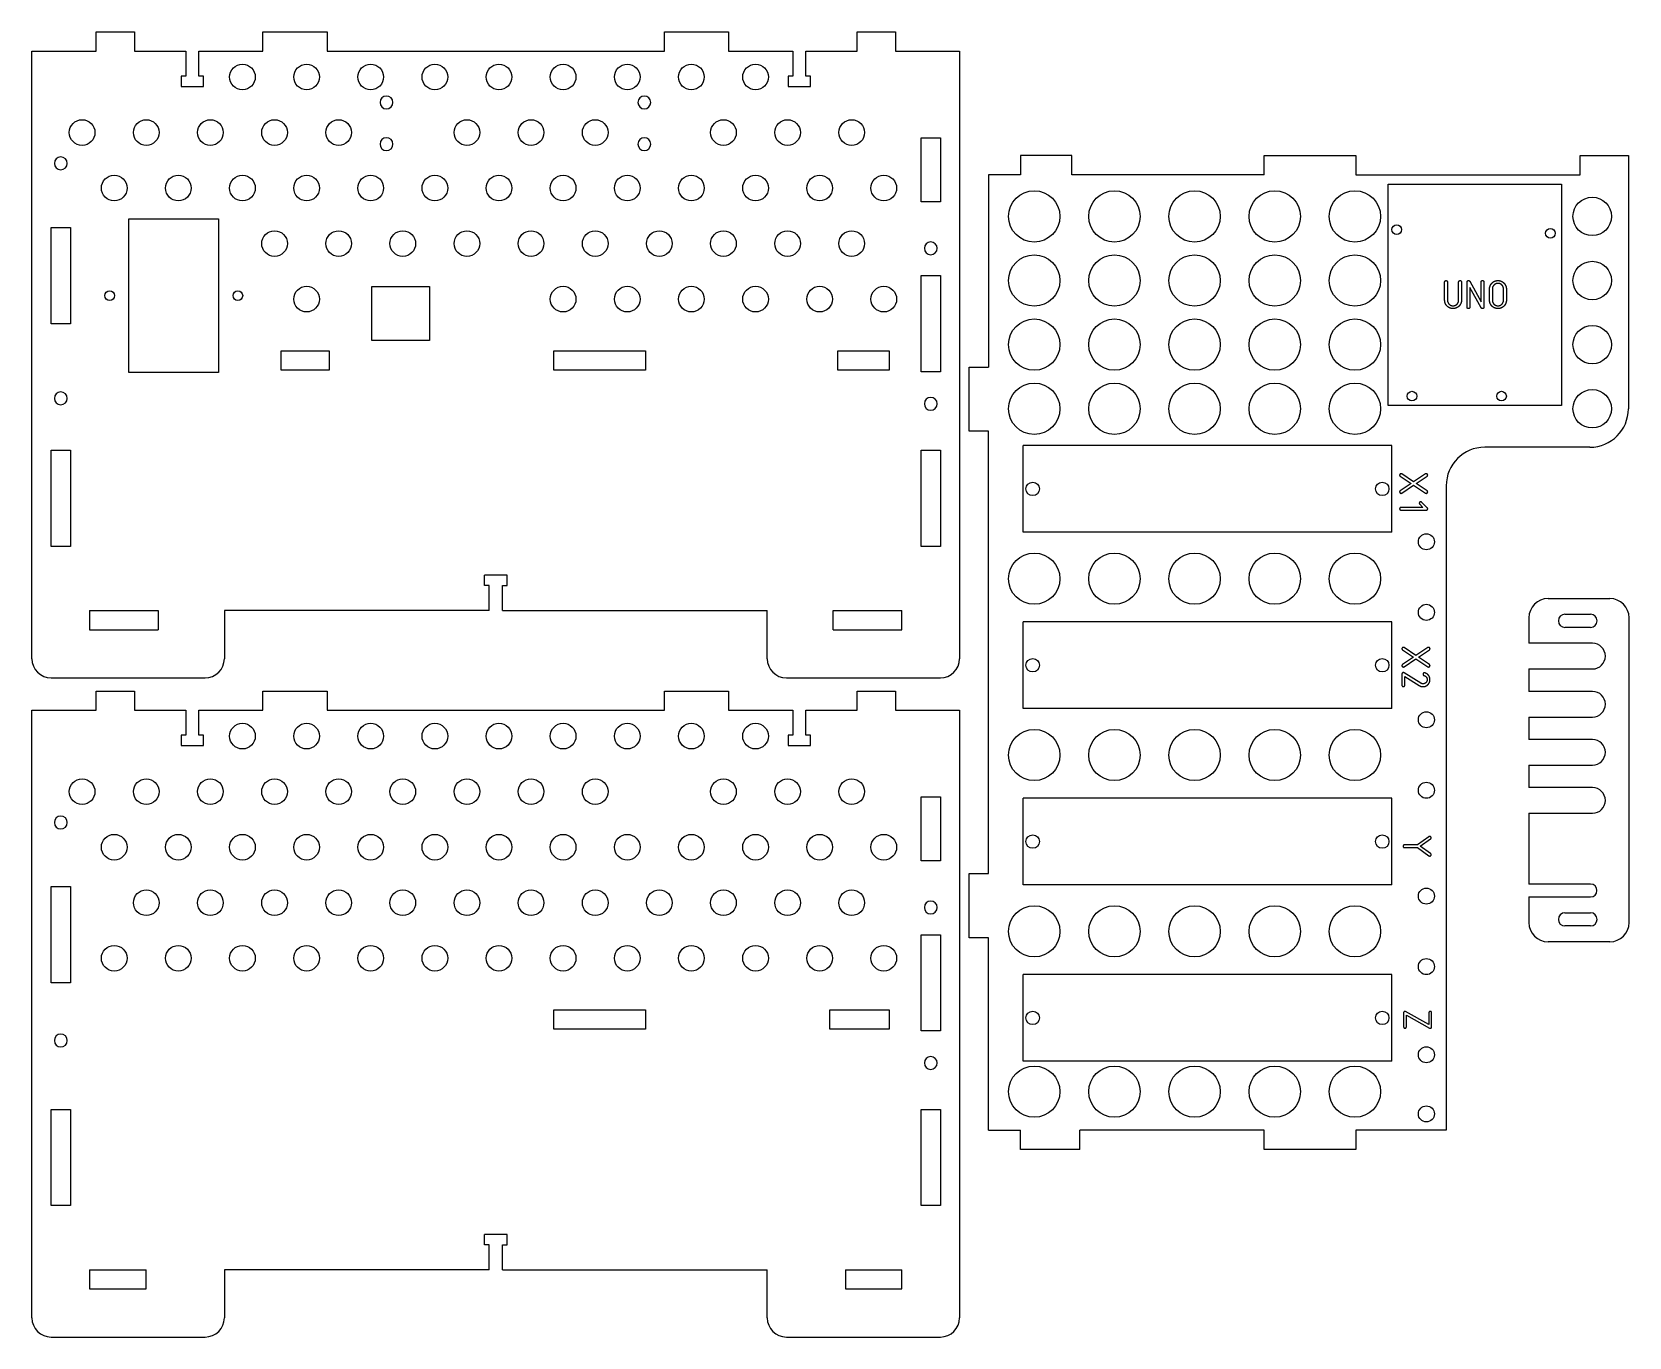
# Model space of a CAD drawing. Header units: millimetres. Extents: x -953 to -1, y -718 to 5.
# Drawn here: x -499 to -0.9, y -402.2 to 4.9 of the extents above; entities that cross this region are included whole.
import ezdxf

# ---------------------------------------------------------------- set-up
doc = ezdxf.new("R2010")
doc.units = ezdxf.units.MM
doc.layers.get('0').update_dxf_attribs({"color": 253, "lineweight": 70, "true_color": 0x8faf8f})

msp = doc.modelspace()

# ---------------------------------------------------------------- linework, layer by layer
at = {"color": 58, "lineweight": -3, "true_color": 0x484805}
for p, q in [((-479, 4.93), (-467, 4.93)), ((-479, -1.07), (-479, 4.93)), ((-467, 4.93), (-467, -1.07)), ((-426.95, 4.93), (-406.95, 4.93)), ((-426.95, -1.07), (-426.95, 4.93)), ((-406.95, 4.93), (-406.95, -1.07)), ((-301.75, 4.93), (-281.75, 4.93)), ((-301.75, -1.07), (-301.75, 4.93)), ((-281.75, 4.93), (-281.75, -1.07)), ((-241.7, 4.93), (-229.7, 4.93)), ((-241.7, -1.07), (-241.7, 4.93)), ((-229.7, 4.93), (-229.7, -1.07)), ((-499, -1.07), (-479, -1.07)), ((-499, -190.56), (-499, -1.07)), ((-467, -1.07), (-451.05, -1.07)), ((-451.05, -1.07), (-451.05, -8.87)), ((-446.95, -1.07), (-426.95, -1.07)), ((-446.95, -8.87), (-446.95, -1.07)), ((-406.95, -1.07), (-301.75, -1.07)), ((-281.75, -1.07), (-261.75, -1.07)), ((-261.75, -1.07), (-261.75, -8.87)), ((-257.65, -1.07), (-241.7, -1.07)), ((-257.65, -8.87), (-257.65, -1.07)), ((-229.7, -1.07), (-209.7, -1.07)), ((-209.7, -1.07), (-209.7, -190.56)), ((-452.5, -8.87), (-452.5, -12.07)), ((-451.05, -8.87), (-452.5, -8.87)), ((-445.5, -8.87), (-446.95, -8.87)), ((-445.5, -12.07), (-445.5, -8.87)), ((-263.2, -8.87), (-263.2, -12.07)), ((-261.75, -8.87), (-263.2, -8.87)), ((-256.2, -8.87), (-257.65, -8.87)), ((-256.2, -12.07), (-256.2, -8.87)), ((-452.5, -12.07), (-445.5, -12.07)), ((-263.2, -12.07), (-256.2, -12.07)), ((-221.7, -28.07), (-215.7, -28.07)), ((-221.7, -48.07), (-221.7, -28.07)), ((-215.7, -28.07), (-215.7, -48.07)), ((-174.7, -33.61), (-190.7, -33.61)), ((-190.7, -33.61), (-190.7, -39.61)), ((-174.7, -39.61), (-174.7, -33.61)), ((-114.7, -33.61), (-86.14, -33.61)), ((-114.7, -39.61), (-114.7, -33.61)), ((-86.14, -33.61), (-86.14, -39.61)), ((-16.14, -33.61), (-1.14, -33.61)), ((-16.14, -39.61), (-16.14, -33.61)), ((-1.14, -33.61), (-1.14, -112.61)), ((-190.7, -39.61), (-200.7, -39.61)), ((-200.7, -39.61), (-200.7, -99.61)), ((-114.7, -39.61), (-174.7, -39.61)), ((-86.14, -39.61), (-16.14, -39.61)), ((-76.04, -111.59), (-76.04, -42.59)), ((-76.04, -42.59), (-22.04, -42.59)), ((-22.04, -42.59), (-22.04, -111.59)), ((-215.7, -48.07), (-221.7, -48.07)), ((-468.78, -53.32), (-440.78, -53.32)), ((-468.78, -101.32), (-468.78, -53.32)), ((-440.78, -53.32), (-440.78, -101.32)), ((-493, -86.07), (-493, -56.07)), ((-493, -56.07), (-487, -56.07)), ((-487, -56.07), (-487, -86.07)), ((-393, -91.36), (-393, -74.44)), ((-393, -74.44), (-375.03, -74.44)), ((-375.03, -74.44), (-375.03, -91.36)), ((-221.7, -71.07), (-215.7, -71.07)), ((-221.7, -101.07), (-221.7, -71.07)), ((-215.7, -71.07), (-215.7, -101.07)), ((-58.44, -78.75), (-58.44, -73.06)), ((-57.57, -73.06), (-57.57, -78.75)), ((-54.07, -78.75), (-54.07, -73.06)), ((-53.19, -73.06), (-53.19, -78.75)), ((-51.44, -80.93), (-51.44, -73.06)), ((-50.62, -72.85), (-47.07, -79.25)), ((-47.07, -79.25), (-47.07, -73.06)), ((-46.19, -73.06), (-46.19, -80.93)), ((-50.57, -74.75), (-50.57, -80.93)), ((-47.02, -81.14), (-50.57, -74.75)), ((-44.44, -78.75), (-44.44, -75.25)), ((-43.57, -75.25), (-43.57, -78.75)), ((-40.07, -78.75), (-40.07, -75.25)), ((-39.19, -75.25), (-39.19, -78.75)), ((-487, -86.07), (-493, -86.07)), ((-421.26, -100.55), (-421.26, -94.55)), ((-421.26, -94.55), (-406.26, -94.55)), ((-406.26, -94.55), (-406.26, -100.55)), ((-375.03, -91.36), (-393, -91.36)), ((-336.26, -100.55), (-336.26, -94.55)), ((-336.26, -94.55), (-307.7, -94.55)), ((-307.7, -94.55), (-307.7, -100.55)), ((-247.7, -100.55), (-247.7, -94.55)), ((-247.7, -94.55), (-231.7, -94.55)), ((-231.7, -94.55), (-231.7, -100.55)), ((-206.7, -99.61), (-200.7, -99.61)), ((-206.7, -119.61), (-206.7, -99.61)), ((-440.78, -101.32), (-468.78, -101.32)), ((-406.26, -100.55), (-421.26, -100.55)), ((-307.7, -100.55), (-336.26, -100.55)), ((-231.7, -100.55), (-247.7, -100.55)), ((-215.7, -101.07), (-221.7, -101.07)), ((-22.04, -111.59), (-76.04, -111.59)), ((-200.7, -119.61), (-206.7, -119.61)), ((-200.7, -257.61), (-200.7, -119.61)), ((-189.9, -151.11), (-189.9, -124.11)), ((-74.9, -124.11), (-189.9, -124.11)), ((-74.9, -151.11), (-74.9, -124.11)), ((-493, -155.56), (-493, -125.56)), ((-493, -125.56), (-487, -125.56)), ((-487, -125.56), (-487, -155.56)), ((-221.7, -155.56), (-221.7, -125.56)), ((-221.7, -125.56), (-215.7, -125.56)), ((-215.7, -125.56), (-215.7, -155.56)), ((-13.14, -124.61), (-45.94, -124.61)), ((-72.29, -133.67), (-68.89, -135.93)), ((-68.11, -135.41), (-71.8, -132.94)), ((-64.41, -132.94), (-68.11, -135.41)), ((-67.32, -135.93), (-63.92, -133.67)), ((-68.89, -135.93), (-72.29, -138.19)), ((-71.8, -138.92), (-68.11, -136.46)), ((-68.11, -136.46), (-64.41, -138.92)), ((-63.92, -138.19), (-67.32, -135.93)), ((-57.94, -136.61), (-57.94, -337.61)), ((-65.23, -143.37), (-72.04, -143.37)), ((-72.04, -144.24), (-64.17, -144.24)), ((-66.23, -142.36), (-65.23, -143.37)), ((-63.86, -143.5), (-65.61, -141.75)), ((-74.9, -151.11), (-189.9, -151.11)), ((-487, -155.56), (-493, -155.56)), ((-215.7, -155.56), (-221.7, -155.56)), ((-357.85, -167.76), (-357.85, -164.56)), ((-350.85, -164.56), (-357.85, -164.56)), ((-356.4, -167.76), (-357.85, -167.76)), ((-356.4, -175.56), (-356.4, -167.76)), ((-352.3, -167.76), (-350.85, -167.76)), ((-352.3, -175.56), (-352.3, -167.76)), ((-350.85, -167.76), (-350.85, -164.56)), ((-26.18, -171.82), (-6.93, -171.82)), ((-481, -175.56), (-459.61, -175.56)), ((-481, -175.56), (-481, -181.56)), ((-459.61, -175.56), (-459.61, -181.56)), ((-439, -175.56), (-439, -190.56)), ((-356.4, -175.56), (-439, -175.56)), ((-352.3, -175.56), (-269.7, -175.56)), ((-269.7, -190.56), (-269.7, -175.56)), ((-249.09, -181.56), (-249.09, -175.56)), ((-249.09, -175.56), (-227.7, -175.56)), ((-227.7, -181.56), (-227.7, -175.56)), ((-189.9, -206.11), (-189.9, -179.11)), ((-74.9, -179.11), (-189.9, -179.11)), ((-74.9, -206.11), (-74.9, -179.11)), ((-32.18, -177.82), (-32.18, -185.77)), ((-20.93, -176.72), (-12.93, -176.72)), ((-0.93, -272.87), (-0.93, -177.82)), ((-481, -181.56), (-459.61, -181.56)), ((-249.09, -181.56), (-227.7, -181.56)), ((-12.93, -180.82), (-20.93, -180.82)), ((-71.57, -187.84), (-68.17, -190.1)), ((-67.38, -189.57), (-71.08, -187.11)), ((-63.69, -187.11), (-67.38, -189.57)), ((-66.6, -190.1), (-63.2, -187.84)), ((-12.33, -185.77), (-32.18, -185.77)), ((-68.17, -190.1), (-71.57, -192.36)), ((-71.08, -193.09), (-67.38, -190.62)), ((-67.38, -190.62), (-63.69, -193.09)), ((-63.2, -192.36), (-66.6, -190.1)), ((-32.18, -193.77), (-12.33, -193.77)), ((-32.18, -193.77), (-32.18, -200.77)), ((-493, -196.56), (-445, -196.56)), ((-263.7, -196.56), (-215.7, -196.56)), ((-71.76, -195.35), (-71.76, -198.85)), ((-65.9, -198.21), (-71.09, -194.97)), ((-70.88, -196.14), (-66.36, -198.95)), ((-70.88, -198.85), (-70.88, -196.14)), ((-479, -200.66), (-467, -200.66)), ((-479, -206.66), (-479, -200.66)), ((-467, -200.66), (-467, -206.66)), ((-426.95, -200.66), (-406.95, -200.66)), ((-426.95, -206.66), (-426.95, -200.66)), ((-406.95, -200.66), (-406.95, -206.66)), ((-301.75, -200.66), (-281.75, -200.66)), ((-301.75, -206.66), (-301.75, -200.66)), ((-281.75, -200.66), (-281.75, -206.66)), ((-241.7, -200.66), (-229.7, -200.66)), ((-241.7, -206.66), (-241.7, -200.66)), ((-229.7, -200.66), (-229.7, -206.66)), ((-12.33, -200.77), (-32.18, -200.77)), ((-499, -206.66), (-479, -206.66)), ((-499, -396.15), (-499, -206.66)), ((-467, -206.66), (-451.05, -206.66)), ((-451.05, -206.66), (-451.05, -214.46)), ((-446.95, -206.66), (-426.95, -206.66)), ((-446.95, -214.46), (-446.95, -206.66)), ((-406.95, -206.66), (-301.75, -206.66)), ((-281.75, -206.66), (-261.75, -206.66)), ((-261.75, -206.66), (-261.75, -214.46)), ((-257.65, -206.66), (-241.7, -206.66)), ((-257.65, -214.46), (-257.65, -206.66)), ((-229.7, -206.66), (-209.7, -206.66)), ((-209.7, -206.66), (-209.7, -396.15)), ((-74.9, -206.11), (-189.9, -206.11)), ((-32.18, -208.77), (-12.33, -208.77)), ((-32.18, -208.77), (-32.18, -215.77)), ((-452.5, -214.46), (-452.5, -217.66)), ((-451.05, -214.46), (-452.5, -214.46)), ((-452.5, -217.66), (-445.5, -217.66)), ((-445.5, -214.46), (-446.95, -214.46)), ((-445.5, -217.66), (-445.5, -214.46)), ((-263.2, -214.46), (-263.2, -217.66)), ((-261.75, -214.46), (-263.2, -214.46)), ((-263.2, -217.66), (-256.2, -217.66)), ((-256.2, -214.46), (-257.65, -214.46)), ((-256.2, -217.66), (-256.2, -214.46)), ((-12.33, -215.77), (-32.18, -215.77)), ((-32.18, -223.77), (-12.33, -223.77)), ((-32.18, -223.77), (-32.18, -230.77)), ((-221.7, -233.66), (-215.7, -233.66)), ((-221.7, -253.66), (-221.7, -233.66)), ((-215.7, -233.66), (-215.7, -253.66)), ((-12.33, -230.77), (-32.18, -230.77)), ((-189.9, -261.11), (-189.9, -234.11)), ((-74.9, -234.11), (-189.9, -234.11)), ((-74.9, -261.11), (-74.9, -234.11)), ((-32.18, -238.77), (-12.33, -238.77)), ((-32.18, -238.77), (-32.18, -260.87)), ((-66.94, -248.63), (-70.96, -248.63)), ((-63.33, -246.08), (-66.94, -248.63)), ((-66.04, -249.07), (-62.83, -246.8)), ((-215.7, -253.66), (-221.7, -253.66)), ((-70.96, -249.5), (-66.94, -249.5)), ((-66.94, -249.5), (-63.33, -252.05)), ((-62.83, -251.33), (-66.04, -249.07)), ((-206.7, -257.61), (-200.7, -257.61)), ((-206.7, -277.61), (-206.7, -257.61)), ((-493, -291.66), (-493, -261.66)), ((-493, -261.66), (-487, -261.66)), ((-487, -261.66), (-487, -291.66)), ((-74.9, -261.11), (-189.9, -261.11)), ((-12.93, -260.87), (-32.18, -260.87)), ((-32.18, -264.87), (-12.93, -264.87)), ((-32.18, -264.87), (-32.18, -272.87)), ((-20.93, -269.82), (-12.93, -269.82)), ((-12.93, -273.92), (-20.93, -273.92)), ((-221.7, -306.66), (-221.7, -276.66)), ((-221.7, -276.66), (-215.7, -276.66)), ((-215.7, -276.66), (-215.7, -306.66)), ((-200.7, -277.61), (-206.7, -277.61)), ((-200.7, -337.61), (-200.7, -277.61)), ((-6.93, -278.87), (-26.18, -278.87)), ((-487, -291.66), (-493, -291.66)), ((-189.9, -316.11), (-189.9, -289.11)), ((-74.9, -289.11), (-189.9, -289.11)), ((-74.9, -316.11), (-74.9, -289.11)), ((-336.26, -306.14), (-336.26, -300.14)), ((-336.26, -300.14), (-307.7, -300.14)), ((-307.7, -300.14), (-307.7, -306.14)), ((-250.14, -306.14), (-250.14, -300.14)), ((-250.14, -300.14), (-231.7, -300.14)), ((-231.7, -300.14), (-231.7, -306.14)), ((-71.24, -301.01), (-71.24, -305.39)), ((-63.37, -304.65), (-70.6, -300.63)), ((-70.37, -301.76), (-63.14, -305.77)), ((-70.37, -305.39), (-70.37, -301.76)), ((-63.37, -301.01), (-63.37, -304.65)), ((-62.49, -305.39), (-62.49, -301.01)), ((-307.7, -306.14), (-336.26, -306.14)), ((-231.7, -306.14), (-250.14, -306.14)), ((-215.7, -306.66), (-221.7, -306.66)), ((-74.9, -316.11), (-189.9, -316.11)), ((-493, -361.15), (-493, -331.15)), ((-493, -331.15), (-487, -331.15)), ((-487, -331.15), (-487, -361.15)), ((-221.7, -361.15), (-221.7, -331.15)), ((-221.7, -331.15), (-215.7, -331.15)), ((-215.7, -331.15), (-215.7, -361.15)), ((-200.7, -337.61), (-190.7, -337.61)), ((-190.7, -343.61), (-190.7, -337.61)), ((-172.26, -343.61), (-172.26, -337.61)), ((-114.7, -337.61), (-172.26, -337.61)), ((-114.7, -343.61), (-114.7, -337.61)), ((-86.14, -337.61), (-86.14, -343.61)), ((-57.94, -337.61), (-86.14, -337.61)), ((-172.26, -343.61), (-190.7, -343.61)), ((-86.14, -343.61), (-114.7, -343.61)), ((-487, -361.15), (-493, -361.15)), ((-215.7, -361.15), (-221.7, -361.15)), ((-357.85, -373.36), (-357.85, -370.15)), ((-350.85, -370.15), (-357.85, -370.15)), ((-356.4, -373.36), (-357.85, -373.36)), ((-356.4, -381.15), (-356.4, -373.36)), ((-352.3, -373.36), (-350.85, -373.36)), ((-352.3, -381.15), (-352.3, -373.36)), ((-350.85, -373.36), (-350.85, -370.15)), ((-481, -381.15), (-463.42, -381.15)), ((-481, -381.15), (-481, -387.15)), ((-463.42, -387.15), (-463.42, -381.15)), ((-439, -381.15), (-439, -396.15)), ((-356.4, -381.15), (-439, -381.15)), ((-352.3, -381.15), (-269.7, -381.15)), ((-269.7, -396.15), (-269.7, -381.15)), ((-245.28, -381.15), (-227.7, -381.15)), ((-245.28, -381.15), (-245.28, -387.15)), ((-227.7, -387.15), (-227.7, -381.15)), ((-481, -387.15), (-463.42, -387.15)), ((-245.28, -387.15), (-227.7, -387.15)), ((-493, -402.15), (-445, -402.15)), ((-263.7, -402.15), (-215.7, -402.15))]:
    msp.add_line(p, q, dxfattribs=at)
for centre, radius in [((-433.35, -9.13), 4), ((-413.35, -9.13), 4), ((-393.35, -9.13), 4), ((-373.35, -9.13), 4), ((-353.35, -9.13), 4), ((-333.35, -9.13), 4), ((-313.35, -9.13), 4), ((-293.35, -9.13), 4), ((-273.35, -9.13), 4), ((-483.35, -26.45), 4), ((-463.35, -26.45), 4), ((-443.35, -26.45), 4), ((-423.35, -26.45), 4), ((-403.35, -26.45), 4), ((-363.35, -26.45), 4), ((-343.35, -26.45), 4), ((-323.35, -26.45), 4), ((-283.35, -26.45), 4), ((-263.35, -26.45), 4), ((-243.35, -26.45), 4), ((-473.35, -43.77), 4), ((-453.35, -43.77), 4), ((-433.35, -43.77), 4), ((-413.35, -43.77), 4), ((-393.35, -43.77), 4), ((-373.35, -43.77), 4), ((-353.35, -43.77), 4), ((-333.35, -43.77), 4), ((-313.35, -43.77), 4), ((-293.35, -43.77), 4), ((-273.35, -43.77), 4), ((-253.35, -43.77), 4), ((-233.35, -43.77), 4), ((-186.42, -52.61), 8), ((-161.42, -52.61), 8), ((-136.42, -52.61), 8), ((-111.42, -52.61), 8), ((-86.42, -52.61), 8), ((-12.42, -52.61), 6), ((-423.35, -61.09), 4), ((-403.35, -61.09), 4), ((-383.35, -61.09), 4), ((-363.35, -61.09), 4), ((-343.35, -61.09), 4), ((-323.35, -61.09), 4), ((-303.35, -61.09), 4), ((-283.35, -61.09), 4), ((-263.35, -61.09), 4), ((-243.35, -61.09), 4), ((-73.38, -56.74), 1.5), ((-25.46, -57.88), 1.5), ((-186.42, -72.61), 8), ((-161.42, -72.61), 8), ((-136.42, -72.61), 8), ((-111.42, -72.61), 8), ((-86.42, -72.61), 8), ((-12.42, -72.61), 6), ((-413.35, -78.41), 4), ((-333.35, -78.41), 4), ((-313.35, -78.41), 4), ((-293.35, -78.41), 4), ((-273.35, -78.41), 4), ((-253.35, -78.41), 4), ((-233.35, -78.41), 4), ((-474.78, -77.32), 1.5), ((-434.78, -77.32), 1.5), ((-186.42, -92.61), 8), ((-161.42, -92.61), 8), ((-136.42, -92.61), 8), ((-111.42, -92.61), 8), ((-86.42, -92.61), 8), ((-12.42, -92.61), 6), ((-186.42, -112.61), 8), ((-161.42, -112.61), 8), ((-136.42, -112.61), 8), ((-111.42, -112.61), 8), ((-86.42, -112.61), 8), ((-68.63, -108.67), 1.5), ((-40.7, -108.67), 1.5), ((-12.42, -112.61), 6), ((-186.9, -137.61), 2.1), ((-77.9, -137.61), 2.1), ((-64.14, -154.11), 2.5), ((-186.42, -165.61), 8), ((-161.42, -165.61), 8), ((-136.42, -165.61), 8), ((-111.42, -165.61), 8), ((-86.42, -165.61), 8), ((-64.14, -176.11), 2.5), ((-186.9, -192.61), 2.1), ((-77.9, -192.61), 2.1), ((-64.14, -209.61), 2.5), ((-433.35, -214.72), 4), ((-413.35, -214.72), 4), ((-393.35, -214.72), 4), ((-373.35, -214.72), 4), ((-353.35, -214.72), 4), ((-333.35, -214.72), 4), ((-313.35, -214.72), 4), ((-293.35, -214.72), 4), ((-273.35, -214.72), 4), ((-186.42, -220.61), 8), ((-161.42, -220.61), 8), ((-136.42, -220.61), 8), ((-111.42, -220.61), 8), ((-86.42, -220.61), 8), ((-483.35, -232.04), 4), ((-463.35, -232.04), 4), ((-443.35, -232.04), 4), ((-423.35, -232.04), 4), ((-403.35, -232.04), 4), ((-383.35, -232.04), 4), ((-363.35, -232.04), 4), ((-343.35, -232.04), 4), ((-323.35, -232.04), 4), ((-283.35, -232.04), 4), ((-263.35, -232.04), 4), ((-243.35, -232.04), 4), ((-64.14, -231.61), 2.5), ((-473.35, -249.36), 4), ((-453.35, -249.36), 4), ((-433.35, -249.36), 4), ((-413.35, -249.36), 4), ((-393.35, -249.36), 4), ((-373.35, -249.36), 4), ((-353.35, -249.36), 4), ((-333.35, -249.36), 4), ((-313.35, -249.36), 4), ((-293.35, -249.36), 4), ((-273.35, -249.36), 4), ((-253.35, -249.36), 4), ((-233.35, -249.36), 4), ((-186.9, -247.61), 2.1), ((-77.9, -247.61), 2.1), ((-463.35, -266.68), 4), ((-443.35, -266.68), 4), ((-423.35, -266.68), 4), ((-403.35, -266.68), 4), ((-383.35, -266.68), 4), ((-363.35, -266.68), 4), ((-343.35, -266.68), 4), ((-323.35, -266.68), 4), ((-303.35, -266.68), 4), ((-283.35, -266.68), 4), ((-263.35, -266.68), 4), ((-243.35, -266.68), 4), ((-64.14, -264.61), 2.5), ((-186.42, -275.61), 8), ((-161.42, -275.61), 8), ((-136.42, -275.61), 8), ((-111.42, -275.61), 8), ((-86.42, -275.61), 8), ((-473.35, -284), 4), ((-453.35, -284), 4), ((-433.35, -284), 4), ((-413.35, -284), 4), ((-393.35, -284), 4), ((-373.35, -284), 4), ((-353.35, -284), 4), ((-333.35, -284), 4), ((-313.35, -284), 4), ((-293.35, -284), 4), ((-273.35, -284), 4), ((-253.35, -284), 4), ((-233.35, -284), 4), ((-64.14, -286.61), 2.5), ((-186.9, -302.61), 2.1), ((-77.9, -302.61), 2.1), ((-64.14, -314.11), 2.5), ((-186.42, -325.61), 8), ((-161.42, -325.61), 8), ((-136.42, -325.61), 8), ((-111.42, -325.61), 8), ((-86.42, -325.61), 8), ((-64.14, -332.56), 2.5)]:
    msp.add_circle(centre, radius, dxfattribs=at)
at = {"color": 58, "lineweight": -3, "true_color": 0x484805, "extrusion": (5.42914e-17, -5.55112e-17, -1)}
for centre in [(388.44, -17.07), (308.04, -17.07), (388.44, -30.07), (308.04, -30.07), (490, -36.07), (218.7, -62.57), (490, -109.38), (218.7, -111.07)]:
    msp.add_circle(centre, 2, dxfattribs=at)
at = {"color": 58, "lineweight": -3, "true_color": 0x484805, "extrusion": (2.76336e-16, -5.55112e-17, -1)}
for centre in [(490, -241.66), (218.7, -268.16), (490, -309.66), (218.7, -316.66)]:
    msp.add_circle(centre, 2, dxfattribs=at)
at = {"color": 58, "lineweight": -3, "true_color": 0x484805}
for centre, radius, start, end in [((-13.14, -112.61), 12, 270, 360), ((-45.94, -136.61), 12, 90, 180), ((-26.18, -177.82), 6, 90, 180), ((-6.93, -177.82), 6, 360, 90), ((-20.93, -178.77), 2.05, 90, 270), ((-12.93, -178.77), 2.05, 270, 90), ((-12.33, -189.77), 4, 270, 90), ((-493, -190.56), 6, 180, 270), ((-445, -190.56), 6, 270, 360), ((-263.7, -190.56), 6, 180, 270), ((-215.7, -190.56), 6, 270, 360), ((-12.33, -204.77), 4, 270, 90), ((-12.33, -219.77), 4, 270, 90), ((-12.33, -234.77), 4, 270, 90), ((-12.93, -262.87), 2, 270, 90), ((-26.18, -272.87), 6, 180, 270), ((-20.93, -271.87), 2.05, 90, 270), ((-12.93, -271.87), 2.05, 270, 90), ((-6.93, -272.87), 6, 270, 360), ((-493, -396.15), 6, 180, 270), ((-445, -396.15), 6, 270, 360), ((-263.7, -396.15), 6, 180, 270), ((-215.7, -396.15), 6, 270, 360)]:
    msp.add_arc(centre, radius, start, end, dxfattribs=at)
for points in [[(-58.44, -73.06), (-58.44, -72.88), (-58.19, -72.62), (-57.82, -72.62), (-57.57, -72.88), (-57.57, -73.06)], [(-54.07, -73.06), (-54.07, -72.88), (-53.81, -72.62), (-53.45, -72.62), (-53.19, -72.88), (-53.19, -73.06)], [(-51.44, -73.06), (-51.44, -72.91), (-51.27, -72.67), (-51.12, -72.64)], [(-51.12, -72.64), (-50.97, -72.6), (-50.69, -72.72), (-50.62, -72.85)], [(-47.07, -73.06), (-47.07, -72.88), (-46.81, -72.62), (-46.63, -72.62)], [(-46.63, -72.62), (-46.45, -72.62), (-46.19, -72.88), (-46.19, -73.06)], [(-44.44, -75.25), (-44.44, -74.72), (-44.05, -73.77), (-43.67, -73.39)], [(-43.67, -73.39), (-43.31, -73.02), (-42.34, -72.62), (-41.29, -72.62), (-40.34, -73.02), (-39.59, -73.77), (-39.19, -74.72), (-39.19, -75.25)], [(-43.05, -74.01), (-43.31, -74.26), (-43.57, -74.9), (-43.57, -75.25)], [(-40.58, -74.01), (-40.83, -73.76), (-41.47, -73.5), (-42.17, -73.5), (-42.81, -73.76), (-43.05, -74.01)], [(-40.07, -75.25), (-40.07, -74.9), (-40.33, -74.26), (-40.58, -74.01)], [(-57.67, -80.6), (-58.05, -80.23), (-58.44, -79.27), (-58.44, -78.75)], [(-57.57, -78.75), (-57.57, -79.11), (-57.29, -79.74), (-56.82, -80.22), (-56.18, -80.5), (-55.46, -80.5), (-54.82, -80.22), (-54.35, -79.74), (-54.07, -79.11), (-54.07, -78.75)], [(-53.19, -78.75), (-53.19, -79.27), (-53.59, -80.23), (-53.96, -80.6)], [(-43.67, -80.6), (-44.05, -80.23), (-44.44, -79.27), (-44.44, -78.75)], [(-43.57, -78.75), (-43.57, -79.11), (-43.29, -79.74), (-42.82, -80.22), (-42.18, -80.5), (-41.46, -80.5), (-40.82, -80.22), (-40.35, -79.74), (-40.07, -79.11), (-40.07, -78.75)], [(-39.19, -78.75), (-39.19, -79.27), (-39.59, -80.23), (-39.96, -80.6)], [(-53.96, -80.6), (-54.34, -80.98), (-55.29, -81.37), (-56.34, -81.37), (-57.31, -80.98), (-57.67, -80.6)], [(-50.57, -80.93), (-50.57, -81.12), (-50.82, -81.37), (-51.19, -81.37), (-51.44, -81.12), (-51.44, -80.93)], [(-46.53, -81.35), (-46.67, -81.4), (-46.95, -81.28), (-47.02, -81.14)], [(-46.19, -80.93), (-46.19, -81.08), (-46.38, -81.32), (-46.53, -81.35)], [(-39.96, -80.6), (-40.34, -80.98), (-41.29, -81.37), (-42.34, -81.37), (-43.31, -80.98), (-43.67, -80.6)], [(-72.41, -133.06), (-72.51, -133.21), (-72.44, -133.57), (-72.29, -133.67)], [(-71.8, -132.94), (-71.95, -132.84), (-72.31, -132.91), (-72.41, -133.06)], [(-63.8, -133.06), (-63.91, -132.91), (-64.27, -132.84), (-64.41, -132.94)], [(-63.92, -133.67), (-63.78, -133.57), (-63.71, -133.21), (-63.8, -133.06)], [(-72.29, -138.19), (-72.44, -138.29), (-72.51, -138.65), (-72.41, -138.8)], [(-72.41, -138.8), (-72.31, -138.95), (-71.95, -139.02), (-71.8, -138.92)], [(-64.41, -138.92), (-64.27, -139.02), (-63.91, -138.95), (-63.8, -138.8)], [(-63.8, -138.8), (-63.71, -138.65), (-63.78, -138.29), (-63.92, -138.19)], [(-72.04, -143.37), (-72.23, -143.37), (-72.48, -143.62), (-72.48, -143.99), (-72.23, -144.24), (-72.04, -144.24)], [(-66.23, -141.75), (-66.36, -141.87), (-66.36, -142.24), (-66.23, -142.36)], [(-65.61, -141.75), (-65.74, -141.62), (-66.1, -141.62), (-66.23, -141.75)], [(-64.17, -144.24), (-64.04, -144.24), (-63.82, -144.1), (-63.77, -143.97)], [(-63.77, -143.97), (-63.65, -143.7), (-63.86, -143.5)], [(-71.69, -187.23), (-71.79, -187.38), (-71.72, -187.74), (-71.57, -187.84)], [(-71.08, -187.11), (-71.23, -187.01), (-71.58, -187.08), (-71.69, -187.23)], [(-63.08, -187.23), (-63.18, -187.08), (-63.54, -187.01), (-63.69, -187.11)], [(-63.2, -187.84), (-63.05, -187.74), (-62.98, -187.38), (-63.08, -187.23)], [(-71.57, -192.36), (-71.72, -192.46), (-71.79, -192.82), (-71.69, -192.97)], [(-71.69, -192.97), (-71.58, -193.12), (-71.23, -193.19), (-71.08, -193.09)], [(-63.69, -193.09), (-63.54, -193.19), (-63.18, -193.12), (-63.08, -192.97)], [(-63.08, -192.97), (-62.98, -192.82), (-63.05, -192.46), (-63.2, -192.36)], [(-71.53, -194.96), (-71.76, -195.09), (-71.76, -195.35)], [(-71.76, -198.85), (-71.76, -199.03), (-71.51, -199.29), (-71.14, -199.29), (-70.88, -199.03), (-70.88, -198.85)], [(-71.09, -194.97), (-71.19, -194.91), (-71.43, -194.9), (-71.53, -194.96)], [(-64.65, -194.98), (-64.83, -194.94), (-65.14, -195.12), (-65.22, -195.47), (-65.05, -195.79), (-64.87, -195.83)], [(-70.96, -248.63), (-71.14, -248.63), (-71.39, -248.88), (-71.39, -249.25), (-71.14, -249.5), (-70.96, -249.5)], [(-62.83, -246.8), (-62.68, -246.69), (-62.62, -246.34), (-62.83, -246.04), (-63.19, -245.98), (-63.33, -246.08)], [(-71.02, -300.64), (-71.24, -300.76), (-71.24, -301.01)], [(-70.6, -300.63), (-70.81, -300.52), (-71.02, -300.64)], [(-62.49, -301.01), (-62.49, -300.83), (-62.75, -300.58), (-63.11, -300.58), (-63.37, -300.83), (-63.37, -301.01)], [(-71.24, -305.39), (-71.24, -305.57), (-70.99, -305.83), (-70.62, -305.83), (-70.37, -305.57), (-70.37, -305.39)], [(-63.14, -305.77), (-62.92, -305.89), (-62.71, -305.77)], [(-62.71, -305.77), (-62.49, -305.64), (-62.49, -305.39)]]:
    msp.add_open_spline(points, degree=2, dxfattribs=at)
for points, knots in [([(-66.36, -198.95), (-65.83, -199.29), (-64.75, -199.29), (-63.95, -198.95), (-63.34, -198.34), (-63.01, -197.54), (-63.01, -196.72), (-63.25, -196.04), (-63.68, -195.48), (-64.29, -195.07), (-64.65, -194.98)], [-18.708409, -18.708409, -18.708409, -17.024398, -15.831557, -14.638716, -13.445875, -12.253034, -11.247305, -10.241576, -9.235847, -8.230118, -8.230118, -8.230118]), ([(-64.87, -195.83), (-64.43, -195.94), (-63.88, -196.64), (-63.88, -197.64), (-64.45, -198.21), (-64.93, -198.41), (-65.57, -198.41), (-65.9, -198.21)], [-6.309184, -6.309184, -6.309184, -5.083164, -3.857143, -2.395349, -1.697674, -1, 0, 0, 0]), ([(-63.33, -252.05), (-63.19, -252.15), (-62.83, -252.09), (-62.72, -251.94), (-62.62, -251.8), (-62.68, -251.44), (-62.83, -251.33)], [-2, -2, -2, -1, 0, 0, 1, 2, 2, 2])]:
    msp.add_open_spline(points, degree=2, knots=knots, dxfattribs=at)

doc.saveas('drawing.dxf')
